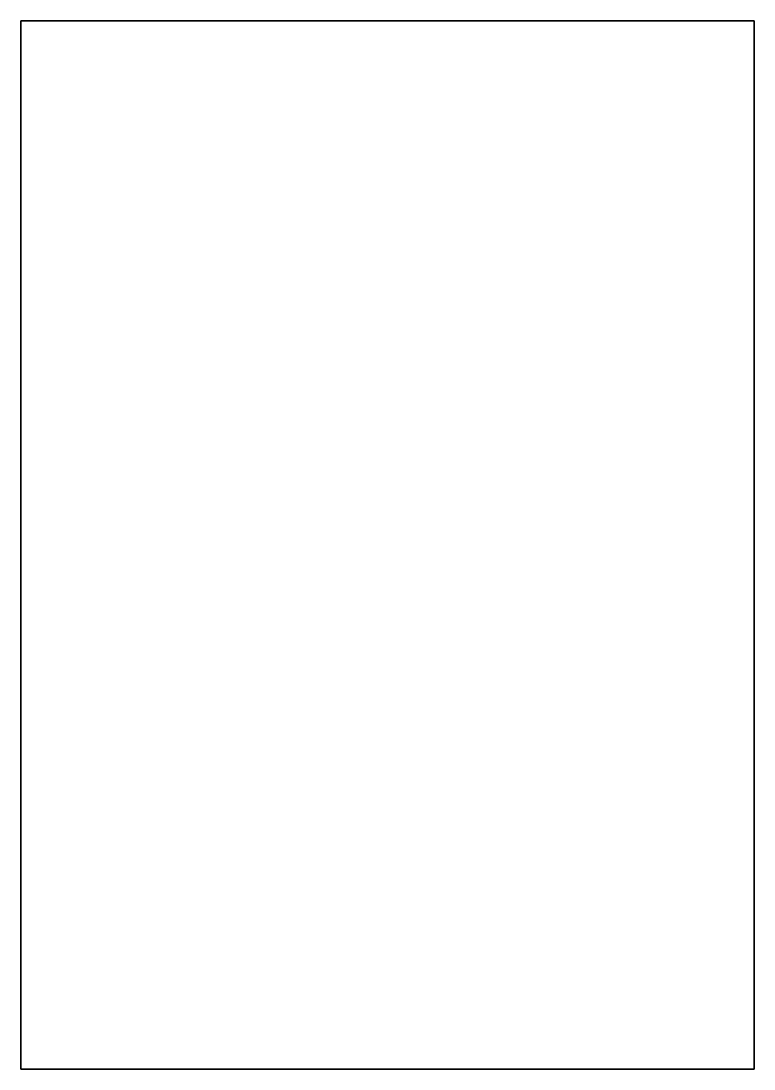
# Model space of a CAD drawing. Header units: metres. Extents: x -16.4 to 2.5, y -1.1 to 7.
# Drawn here: x -2.45 to 2.45, y 0 to 7 of the extents above; entities outside this region: 1.
import ezdxf

# ---------------------------------------------------------------- set-up
doc = ezdxf.new("R2010")
doc.units = ezdxf.units.M

msp = doc.modelspace()

# ---------------------------------------------------------------- linework, layer by layer
at = {"layer": 'DIVA_PERIMETER_ZONE', "color": 43}
for points in [[(-2.45, 7, 1.55), (-2.45, 0, 1.55), (-2.45, 0, -1.55), (-2.45, 7, -1.55)], [(-2.45, 7, 1.55), (-2.45, 7, -1.55), (2.45, 7, -1.55), (2.45, 7, 1.55)], [(2.45, 0, 1.55), (2.45, 0, -1.55), (2.45, 7, -1.55), (2.45, 7, 1.55)], [(2.45, 0, 1.55), (2.45, 0, -1.55), (-2.45, 0, -1.55), (-2.45, 0, 1.55)]]:
    msp.add_3dface(points, dxfattribs=at)
at = {"layer": 'DIVA_PERIMETER_ZONE', "color": 8}
msp.add_3dface([(2.45, 0, -1.55), (-2.45, 0, -1.55), (-2.45, 7, -1.55), (2.45, 7, -1.55)], dxfattribs=at)
at = {"layer": 'DIVA_PERIMETER_ZONE', "color": 15}
msp.add_3dface([(2.45, 7, 1.55), (-2.45, 7, 1.55), (-2.45, 0, 1.55), (2.45, 0, 1.55)], dxfattribs=at)
at = {"layer": 'DIVA_PERIMETER_ZONE', "color": 143}
msp.add_3dface([(2.25, 0, 1.5), (2.25, 0, -1.5), (-2.25, 0, -1.5), (-2.25, 0, 1.5)], dxfattribs=at)

doc.saveas('drawing.dxf')
